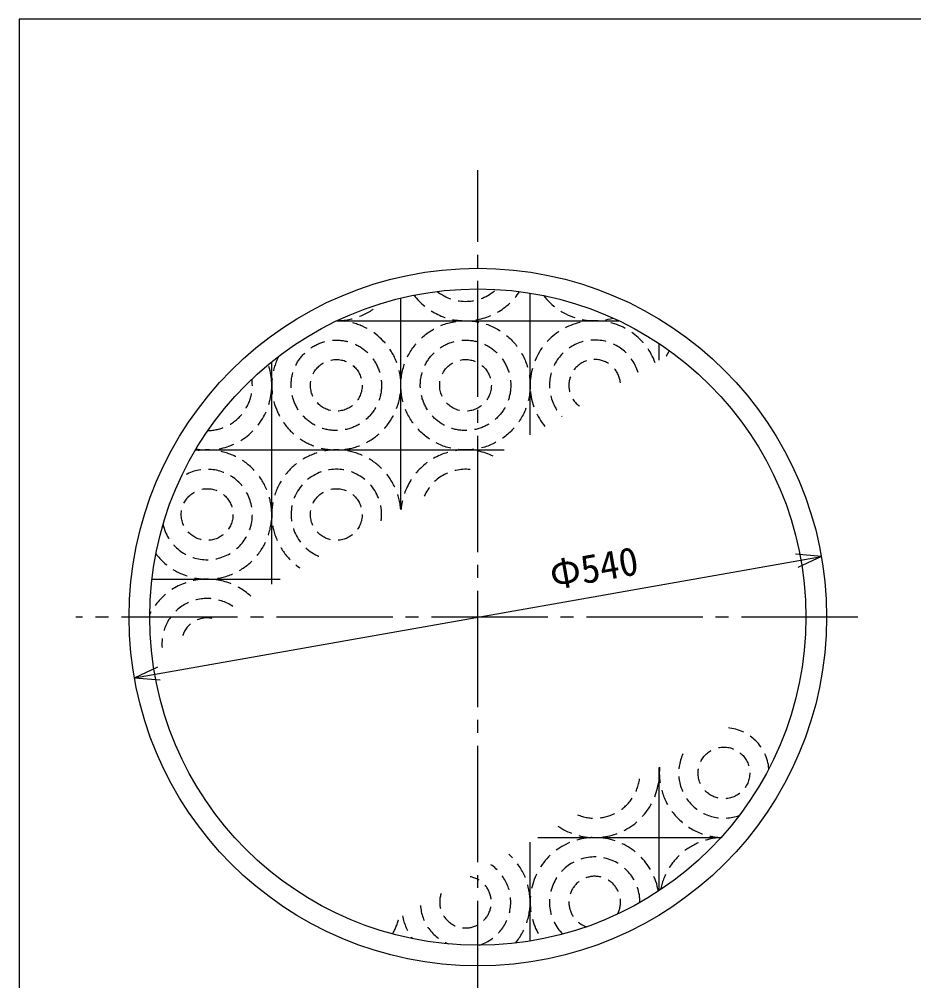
# Model space of a CAD drawing. Units: millimetres, scale not verified. Extents: x -1420 to 1420, y -994 to 994.
# Drawn here: x -1420 to -728, y 250 to 994 of the extents above; entities that cross this region are included whole.
import ezdxf
from ezdxf.enums import TextEntityAlignment as Align

# ---------------------------------------------------------------- set-up
doc = ezdxf.new("R2010")
doc.units = ezdxf.units.MM
doc.header["$LTSCALE"] = 10
doc.linetypes.add('CHAIN2', pattern=[12, 9, -1, 1, -1])
doc.linetypes.add('DASHED1', pattern=[1.8, 1.2, -0.6])
for name, color, linetype in [('0-0_0', 7, 'Continuous'), ('1-0', 7, 'Continuous'), ('1-1', 7, 'DASHED1'), ('1-2', 7, 'Continuous'), ('1-F', 7, 'Continuous')]:
    doc.layers.add(name, color=color, linetype=linetype)
doc.styles.add('ＭＳ ゴシック', font='')
doc.styles.get('ＭＳ ゴシック').set_extended_font_data('MS Gothic')

msp = doc.modelspace()

# ---------------------------------------------------------------- linework, layer by layer
at = {"layer": '0-0_0'}
msp.add_lwpolyline([(-1420, -994), (1420, -994), (1420, 994), (-1420, 994)], close=True, dxfattribs=at)
at = {"layer": '1-0'}
for radius in [270, 254]:
    msp.add_circle((-1065, 531.26), radius, dxfattribs=at)
at = {"layer": '1-1'}
for centre, radius in [((-1074.55, 710.65), 50), ((-1174.55, 710.65), 35), ((-1074.55, 710.65), 35), ((-1174.55, 710.65), 20), ((-1074.55, 710.65), 20), ((-1274.55, 610.65), 20), ((-1174.55, 610.65), 20), ((-874.55, 410.65), 20)]:
    msp.add_circle(centre, radius, dxfattribs=at)
for centre, radius, start, end in [((-1074.55, 810.65), 50, 217.2079, 326.70907), ((-1074.55, 810.65), 35, 231.36332, 312.55366), ((-974.55, 810.65), 50, 217.63615, 286.48749), ((-1174.55, 810.65), 50, 270.56041, 312.26166), ((-1174.55, 710.65), 50, 153.37411, 89.45088), ((-974.55, 710.65), 50, 20.53421, 219.46579), ((-974.55, 710.65), 35, 16.41186, 223.58814), ((-874.55, 710.65), 50, 147.525, 153.32776), ((-974.55, 710.65), 20, 5.72311, 234.27689), ((-1274.55, 710.65), 50, 260.12064, 18.74854), ((-1274.55, 710.65), 35, 270.96508, 7.90411), ((-1274.55, 610.65), 50, 217.47489, 101.02647), ((-1174.55, 610.65), 50, 4.37953, 235.62047), ((-1074.55, 610.65), 50, 64.58249, 175.41751), ((-1274.55, 610.65), 35, 192.78422, 125.71714), ((-1174.55, 610.65), 35, 351.84977, 248.15023), ((-1074.55, 610.65), 35, 84.17866, 155.82134), ((-1274.55, 510.65), 50, 47.43616, 152.71191), ((-1274.55, 510.65), 35, 55.34459, 184.65541), ((-1274.55, 510.65), 20, 78.51311, 161.48689), ((-874.55, 410.65), 35, 5.41809, 85.05762), ((-874.55, 410.65), 35, 154.94238, 289.88956), ((-974.55, 410.65), 50, 235.22602, 4.77398), ((-874.55, 410.65), 50, 174.98367, 267.44341), ((-974.55, 410.65), 35, 247.50589, 352.49411), ((-974.55, 310.65), 50, 9.77766, 214.80785), ((-874.55, 310.65), 50, 92.66458, 168.94159), ((-1074.55, 310.65), 50, 320.62784, 47.80995), ((-974.55, 310.65), 35, 359.58945, 224.99606), ((-1074.55, 310.65), 35, 287.45556, 55.90905), ((-1074.55, 310.65), 20, 160.12398, 79.87602), ((-974.55, 310.65), 20, 332.65796, 251.92754), ((-1074.55, 310.65), 35, 184.09095, 247.58498), ((-1174.55, 310.65), 50, 330.46061, 346.04133), ((-1074.55, 310.65), 50, 192.19005, 214.41271)]:
    msp.add_arc(centre, radius, start, end, dxfattribs=at)
at = {"layer": '1-2'}
for p, q in [((-1024.55, 672.28), (-1024.55, 782.02)), ((-1124.55, 614.55), (-1124.55, 778.18)), ((-1174.07, 760.65), (-955.93, 760.65)), ((-924.55, 730.02), (-924.55, 742.89)), ((-1224.55, 556.81), (-1224.55, 728.89)), ((-1283.57, 660.65), (-1044.71, 660.65)), ((-1317.29, 560.65), (-1217.92, 560.65)), ((-924.55, 319.62), (-924.55, 414.91)), ((-1018.54, 360.65), (-876.83, 360.65)), ((-1024.55, 280.5), (-1024.55, 357.17))]:
    msp.add_line(p, q, dxfattribs=at)
at = {"layer": '1-F', "linetype": 'CHAIN2'}
for p, q in [((-1065, -138.37), (-1065, 877.16)), ((-770.92, 531.26), (-1376.28, 531.26))]:
    msp.add_line(p, q, dxfattribs=at)
at = {"layer": '1-F'}
for p, q in [((-1330.9, 484.37), (-799.1, 578.14)), ((-799.1, 578.14), (-819.03, 579.88)), ((-799.1, 578.14), (-817.23, 569.69)), ((-1330.9, 484.37), (-1312.77, 492.82)), ((-1330.9, 484.37), (-1310.97, 482.63))]:
    msp.add_line(p, q, dxfattribs=at)

# ---------------------------------------------------------------- texts
at = {"layer": '1-F', "style": 'ＭＳ ゴシック'}
msp.add_text('Φ540', height=21.99, rotation=10, dxfattribs=at).set_placement((-1006, 546.13), align=Align.BOTTOM_LEFT)

doc.saveas('drawing.dxf')
